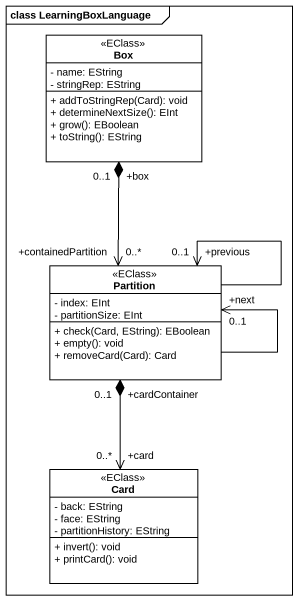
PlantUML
@startuml
mainframe class LearningBoxLanguage
hide circle
hide empty members
skinparam classAttributeIconSize 0
class "Box" as Box_ <<EClass>> {
  - name: EString
  - stringRep: EString
  + addToStringRep(Card): void
  + determineNextSize(): EInt
  + grow(): EBoolean
  + toString(): EString
}
class "Partition" as Partition_ <<EClass>> {
  - index: EInt
  - partitionSize: EInt
  + check(Card, EString): EBoolean
  + empty(): void
  + removeCard(Card): Card
}
class "Card" as Card_ <<EClass>> {
  - back: EString
  - face: EString
  - partitionHistory: EString
  + invert(): void
  + printCard(): void
}
Partition_ "+containedPartition\n0..*" <-up-* "+box\n0..1" Box_
Partition_ --> "+previous\n0..1" Partition_
Partition_ --> "+next\n0..1" Partition_
Card_ "+card\n0..*" <-up-* "+cardContainer\n0..1" Partition_
@enduml
